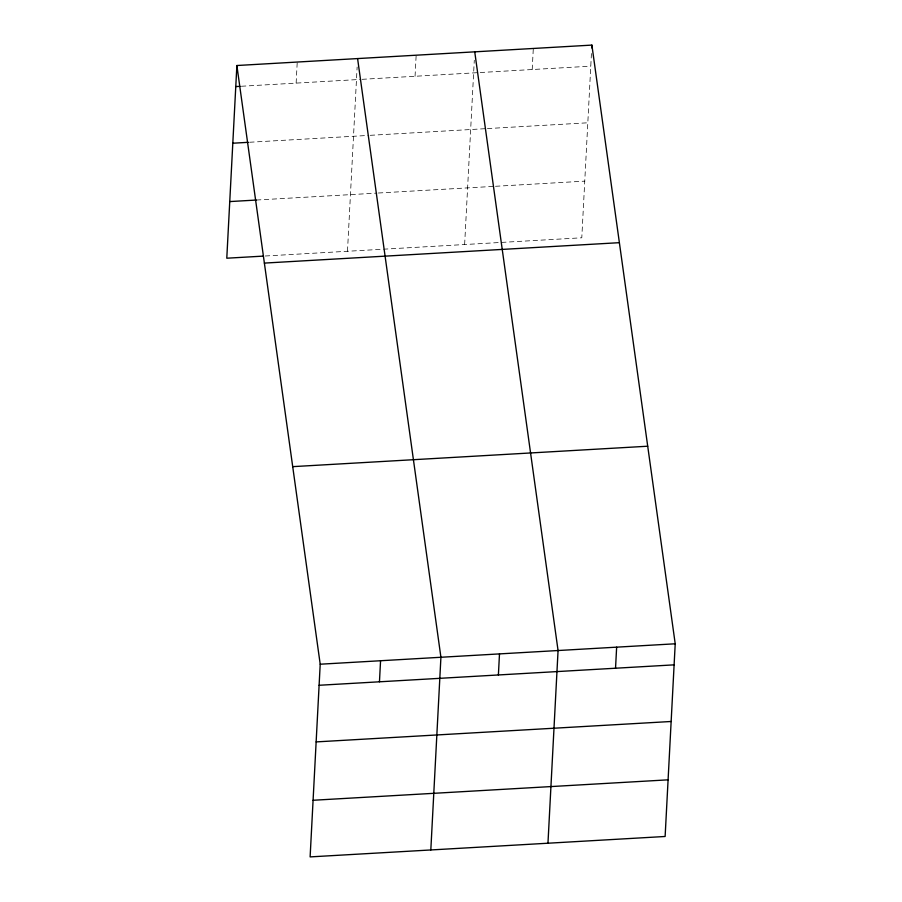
<?xml version="1.0" encoding="UTF-8"?>
<svg xmlns="http://www.w3.org/2000/svg" width="902" height="902" viewBox="0 0 902 902"><rect width="100%" height="100%" fill="white"/><g stroke="black" fill="none" stroke-linecap="round" stroke-linejoin="round"><path stroke-width="0.68" stroke-dasharray="4.51 3.38" d="M296.127 83.108L297.232 62.046M347.484 251.263L357.136 66.996M415.055 76.264L416.16 55.214M464.631 244.521L474.294 60.265M532.203 69.522L533.308 48.471M591.441 53.522L581.79 237.79L264.681 256.033M241.386 86.254L360.665 79.399M362.063 79.32L590.776 66.162M249.651 142.245L368.85 135.39M370.248 135.311L485.998 128.648M487.396 128.569L587.811 122.796M256.416 200.041L376.946 193.107M378.344 193.017L494.104 186.364M495.491 186.286L584.755 181.144"/><path stroke-width="1.35" d="M236.876 65.519L320.21 664.21L310.119 856.9L665.124 836.481L675.215 643.791L591.881 45.1L236.876 65.519L226.785 258.209L263.271 256.112M379.46 681.799L380.565 660.738M430.818 849.955L440.92 657.276L357.587 58.574M498.389 674.955L499.494 653.905M547.965 843.212L558.067 650.534L474.734 51.842M591.735 47.907L591.881 45.1M615.536 668.224L616.641 647.162M235.783 86.581L239.988 86.333M232.806 143.215L248.253 142.324M229.751 201.574L256.416 200.041M264.376 263.091L619.381 242.672M292.71 466.65L647.715 446.219M320.21 664.21L675.215 643.791M319.105 685.272L674.11 664.853M316.14 741.906L671.144 721.487M313.084 800.266L668.089 779.835"/></g></svg>
